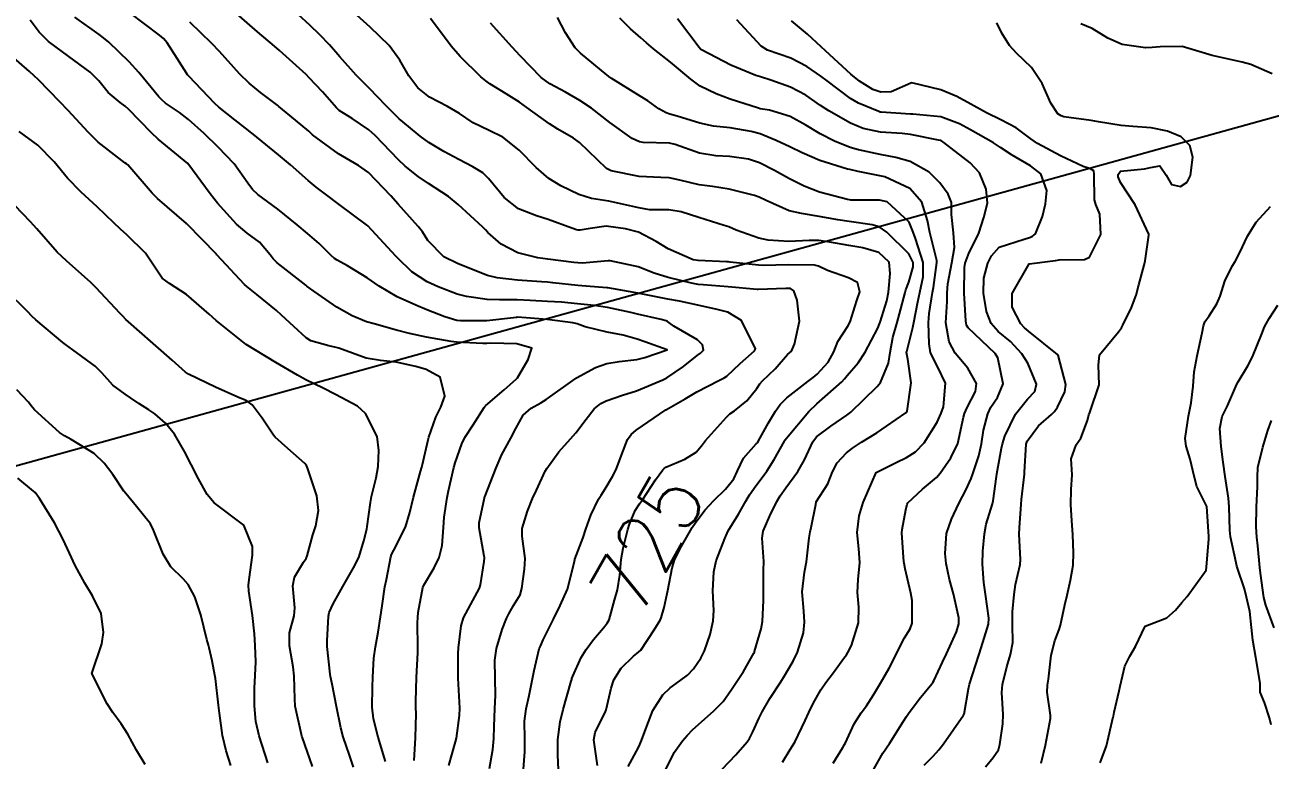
# Model space of a CAD drawing. Header units: metres. Extents: x 298520 to 308411, y 7433745 to 7450750.
# Drawn here: x 304952.9 to 305035.6, y 7438585.7 to 7438634.6 of the extents above; entities that cross this region are included whole.
import ezdxf
from ezdxf.enums import TextEntityAlignment as Align

# ---------------------------------------------------------------- set-up
doc = ezdxf.new("R2010")
doc.units = ezdxf.units.M
doc.header["$LTSCALE"] = 10
doc.linetypes.add('CONTINUO', pattern=[0])
for name, color, linetype in [('Cotas', 45, 'Continuous'), ('Curvas de Nivel 1m', 11, 'Continuous'), ('Curvas de Nivel 5m', 15, 'Continuous'), ('TEXTO', 45, 'Continuous')]:
    doc.layers.add(name, color=color, linetype=linetype)
doc.styles.add('Style-STANDARD', font='STANDARD.shx')

msp = doc.modelspace()

# ---------------------------------------------------------------- linework, layer by layer
at = {"layer": 'Curvas de Nivel 1m', "flags": 128}
for points, elevation in [([(304981.035, 7438585.383), (304981.226, 7438586.082), (304981.485, 7438586.952), (304981.543, 7438587.197), (304981.756, 7438588.697), (304981.774, 7438589.195), (304981.689, 7438590.794), (304981.668, 7438591.196), (304981.667, 7438592.837), (304981.679, 7438593.196), (304981.851, 7438594.671), (304982.012, 7438595.193), (304982.471, 7438596.064), (304983.079, 7438597.183), (304983.152, 7438597.395), (304983.381, 7438598.953), (304983.406, 7438599.18), (304983.406, 7438599.203), (304983.384, 7438599.296), (304983.057, 7438601.183), (304983.064, 7438601.528), (304983.408, 7438603.18), (304983.412, 7438603.201), (304983.434, 7438603.251), (304984.195, 7438605.169), (304984.567, 7438606.063), (304985.155, 7438607.155), (304985.489, 7438607.794), (304985.971, 7438608.672), (304986.521, 7438609.14), (304987.15, 7438609.49), (304987.509, 7438609.724), (304989.428, 7438611.101), (304989.483, 7438611.141), (304989.524, 7438611.167), (304990.78, 7438611.842), (304991.538, 7438612.116), (304992.36, 7438612.253), (304993.543, 7438612.383), (304994.079, 7438612.518), (304995.553, 7438613.014), (304994.059, 7438613.553), (304993.56, 7438613.724), (304992.639, 7438613.992), (304991.564, 7438614.197), (304990.107, 7438614.555), (304989.569, 7438614.748), (304989.285, 7438614.82), (304987.572, 7438615.03), (304986.179, 7438615.144), (304985.573, 7438615.186), (304985.542, 7438615.182), (304985.34, 7438615.153), (304983.571, 7438614.942), (304981.828, 7438614.94), (304981.571, 7438614.976), (304980.782, 7438615.208), (304979.58, 7438615.675), (304978.834, 7438615.981), (304977.592, 7438616.551), (304976.413, 7438617.262), (304975.608, 7438617.803), (304974.303, 7438618.596), (304973.62, 7438618.977), (304973.43, 7438619.102), (304973.213, 7438619.296), (304972.409, 7438620.087), (304971.637, 7438620.758), (304970.961, 7438621.327), (304969.659, 7438622.383), (304968.339, 7438623.36), (304967.989, 7438623.678), (304967.68, 7438624.104), (304966.762, 7438625.379), (304965.709, 7438626.495), (304964.771, 7438627.4), (304963.732, 7438628.342), (304963.123, 7438628.805), (304962.207, 7438629.433), (304961.945, 7438629.637), (304961.747, 7438629.852), (304960.428, 7438631.453), (304959.774, 7438632.181), (304958.428, 7438633.48), (304958.083, 7438633.773), (304957.798, 7438633.987), (304956.178, 7438635.138)], 722), ([(304983.731, 7438585.172), (304983.963, 7438586.437), (304984.039, 7438587.168), (304984.048, 7438587.965), (304984.094, 7438589.168), (304984.134, 7438590.03), (304984.107, 7438591.168), (304984.095, 7438592.374), (304984.204, 7438593.167), (304984.593, 7438594.429), (304984.871, 7438595.157), (304985.02, 7438595.472), (304985.346, 7438596.009), (304985.771, 7438596.731), (304985.895, 7438597.145), (304986.077, 7438598.442), (304986.108, 7438599.143), (304985.91, 7438600.632), (304985.912, 7438601.145), (304986.264, 7438602.298), (304986.609, 7438603.138), (304986.876, 7438603.698), (304987.451, 7438604.95), (304987.548, 7438605.129), (304988.356, 7438606.231), (304989.135, 7438607.105), (304989.487, 7438607.498), (304990.178, 7438608.411), (304990.699, 7438609.088), (304991.138, 7438609.452), (304991.508, 7438609.637), (304992.585, 7438609.996), (304993.515, 7438610.3), (304995.269, 7438611.034), (304995.444, 7438611.111), (304995.525, 7438611.156), (304996.639, 7438611.917), (304997.547, 7438612.643), (304997.762, 7438612.795), (304997.962, 7438613.004), (304997.901, 7438613.349), (304997.56, 7438613.683), (304995.994, 7438614.6), (304995.572, 7438614.899), (304995.487, 7438614.947), (304995.155, 7438615.036), (304993.578, 7438615.398), (304993.144, 7438615.5), (304991.584, 7438615.843), (304990.709, 7438615.966), (304989.588, 7438616.081), (304988.522, 7438616.182), (304987.59, 7438616.241), (304986.44, 7438616.291), (304985.591, 7438616.336), (304984.406, 7438616.353), (304983.591, 7438616.377), (304982.215, 7438616.573), (304981.596, 7438616.726), (304980.334, 7438617.213), (304979.606, 7438617.551), (304978.576, 7438618.199), (304977.622, 7438619.136), (304977.519, 7438619.251), (304975.643, 7438621.27), (304973.665, 7438622.751), (304972.926, 7438623.301), (304972.207, 7438623.84), (304971.682, 7438624.277), (304970.502, 7438625.332), (304969.703, 7438625.997), (304968.02, 7438627.366), (304967.861, 7438627.504), (304967.725, 7438627.609), (304966.798, 7438628.314), (304965.741, 7438629.151), (304965.484, 7438629.393), (304963.761, 7438631.22), (304963.664, 7438631.314), (304963.586, 7438631.413), (304963.285, 7438631.902), (304962.31, 7438633.432), (304962.075, 7438633.715), (304961.798, 7438633.947), (304959.813, 7438635.46)], 723), ([(304990.924, 7438585.376), (304990.688, 7438587.086), (304990.759, 7438587.573), (304991.258, 7438588.572), (304991.436, 7438588.903), (304991.496, 7438589.078), (304991.821, 7438590.531), (304992.005, 7438591.073), (304992.505, 7438591.858), (304993.307, 7438592.651), (304993.544, 7438592.822), (304993.801, 7438593.053), (304994.685, 7438594.398), (304995.088, 7438595.034), (304995.164, 7438595.204), (304995.346, 7438595.891), (304995.564, 7438596.824), (304995.608, 7438597.028), (304995.885, 7438598.518), (304996.033, 7438599.024), (304996.483, 7438599.928), (304997.095, 7438601.013), (304997.212, 7438601.206), (304997.41, 7438601.49), (304998.065, 7438602.359), (304998.667, 7438602.991), (304999.441, 7438603.755), (304999.976, 7438604.446), (305000.239, 7438604.972), (305000.619, 7438605.815), (305001.48, 7438606.765), (305001.571, 7438606.869), (305001.619, 7438606.959), (305002.28, 7438608.167), (305002.754, 7438608.947), (305003.065, 7438609.387), (305003.512, 7438609.838), (305004.902, 7438610.919), (305005.26, 7438611.181), (305005.53, 7438611.403), (305006.249, 7438612.196), (305006.63, 7438612.899), (305006.89, 7438613.566), (305007.57, 7438614.588), (305007.725, 7438614.888), (305008.173, 7438616.302), (305008.361, 7438616.879), (305008.218, 7438617.49), (305007.612, 7438617.804), (305006.215, 7438618.306), (305005.62, 7438618.588), (305005.355, 7438618.648), (305003.62, 7438618.665), (305001.944, 7438618.633), (305001.62, 7438618.647), (304999.752, 7438618.848), (304999.622, 7438618.862), (304999.509, 7438618.869), (304997.622, 7438618.958), (304997.288, 7438619.013), (304995.63, 7438619.729), (304994.823, 7438620.23), (304993.641, 7438620.845), (304992.779, 7438621.069), (304991.645, 7438621.233), (304991.491, 7438621.236), (304990.445, 7438621.092), (304989.762, 7438620.979), (304989.642, 7438620.97), (304989.53, 7438620.99), (304989.211, 7438621.106), (304987.651, 7438621.686), (304986.859, 7438621.934), (304985.662, 7438622.406), (304984.727, 7438623.159), (304983.685, 7438624.405), (304983.296, 7438624.783), (304982.641, 7438625.186), (304981.7, 7438625.678), (304980.713, 7438626.205), (304979.717, 7438626.8), (304979.14, 7438627.229), (304978.357, 7438627.868), (304977.734, 7438628.385), (304976.85, 7438629.259), (304975.754, 7438630.391), (304974.872, 7438631.279), (304973.781, 7438632.499), (304973.095, 7438633.3), (304972.46, 7438633.97), (304971.806, 7438634.604), (304971.009, 7438635.328)], 726), ([(304992.962, 7438585.318), (304993.224, 7438585.8), (304993.666, 7438586.624), (304993.845, 7438587.051), (304994.191, 7438587.985), (304994.604, 7438589.04), (304995.273, 7438590.081), (304995.751, 7438590.552), (304996.4, 7438591.019), (304996.904, 7438591.398), (304997.295, 7438591.818), (304997.794, 7438592.514), (304998.044, 7438592.999), (304998.419, 7438594.088), (304998.62, 7438594.991), (304998.647, 7438595.687), (304998.589, 7438596.992), (304998.646, 7438598.261), (304998.809, 7438598.989), (304999.398, 7438600.474), (304999.545, 7438600.835), (304999.619, 7438600.978), (305000.304, 7438602.087), (305000.774, 7438602.967), (305001.017, 7438603.384), (305001.443, 7438603.968), (305001.876, 7438604.528), (305002.182, 7438604.953), (305002.678, 7438605.734), (305003.346, 7438606.941), (305003.395, 7438607.03), (305003.485, 7438607.154), (305004.977, 7438608.918), (305005.508, 7438609.434), (305007.159, 7438610.894), (305007.336, 7438611.082), (305007.529, 7438611.319), (305008.257, 7438612.165), (305008.728, 7438612.872), (305009.569, 7438614.458), (305009.678, 7438614.753), (305009.713, 7438614.859), (305010.16, 7438616.289), (305010.263, 7438616.853), (305010.381, 7438618.087), (305010.316, 7438618.853), (305009.629, 7438619.504), (305008.565, 7438619.809), (305007.634, 7438619.951), (305006.36, 7438620.178), (305005.637, 7438620.283), (305004.998, 7438620.281), (305003.636, 7438620.227), (305002.277, 7438620.313), (305001.638, 7438620.437), (305000.137, 7438620.975), (304999.646, 7438621.191), (304999.34, 7438621.292), (304997.655, 7438621.817), (304996.479, 7438622.203), (304995.662, 7438622.327), (304994.375, 7438622.337), (304993.664, 7438622.456), (304991.885, 7438622.862), (304991.67, 7438622.899), (304990.526, 7438623.091), (304989.675, 7438623.35), (304988.494, 7438623.931), (304987.686, 7438624.418), (304986.833, 7438625.139), (304985.71, 7438626.308), (304984.629, 7438627.161), (304983.727, 7438627.596), (304982.658, 7438628.112), (304981.738, 7438628.734), (304980.959, 7438629.208), (304979.749, 7438629.83), (304978.967, 7438630.444), (304978.37, 7438631.241), (304977.778, 7438632.283), (304977.061, 7438633.257), (304975.805, 7438634.474), (304974.915, 7438635.279)], 727), ([(304995.413, 7438585.028), (304996.008, 7438586.246), (304996.58, 7438587.017), (304996.888, 7438587.372), (304997.251, 7438587.783), (304998.635, 7438588.989), (304999.27, 7438589.642), (304999.826, 7438590.426), (305000.191, 7438590.971), (305000.619, 7438591.64), (305001.311, 7438592.841), (305001.351, 7438592.921), (305001.369, 7438592.959), (305001.805, 7438594.478), (305001.882, 7438594.955), (305001.951, 7438596.357), (305001.949, 7438596.954), (305001.969, 7438598.362), (305001.972, 7438598.954), (305001.864, 7438600.49), (305001.931, 7438600.955), (305002.381, 7438601.988), (305002.835, 7438602.946), (305003.061, 7438603.319), (305003.442, 7438603.846), (305004.231, 7438604.928), (305004.684, 7438605.703), (305005.231, 7438606.914), (305005.486, 7438607.239), (305006.446, 7438607.948), (305007.501, 7438608.682), (305007.767, 7438608.886), (305009.52, 7438610.579), (305009.727, 7438610.858), (305010.261, 7438612.134), (305010.381, 7438612.852), (305010.568, 7438613.845), (305010.846, 7438614.847), (305011.008, 7438615.419), (305011.381, 7438616.842), (305011.431, 7438617.016), (305011.61, 7438617.517), (305011.92, 7438618.537), (305011.913, 7438618.837), (305011.629, 7438619.413), (305010.158, 7438620.855), (305009.648, 7438621.198), (305009.189, 7438621.328), (305007.653, 7438621.549), (305006.895, 7438621.657), (305005.657, 7438621.879), (305004.492, 7438622.096), (305003.663, 7438622.27), (305002.128, 7438622.955), (305001.675, 7438623.175), (305001.355, 7438623.285), (304999.68, 7438623.703), (304998.562, 7438623.877), (304997.683, 7438624.002), (304996.399, 7438624.31), (304995.687, 7438624.453), (304995.125, 7438624.476), (304993.688, 7438624.537), (304991.84, 7438624.93), (304991.692, 7438624.982), (304991.526, 7438625.082), (304989.719, 7438626.819), (304989.323, 7438627.106), (304988.294, 7438627.687), (304987.732, 7438628.045), (304986.233, 7438629.145), (304985.746, 7438629.488), (304984.859, 7438630.052), (304983.758, 7438630.709), (304983.49, 7438630.904), (304983.174, 7438631.179), (304981.783, 7438632.517), (304981.2, 7438633.206), (304979.811, 7438635.053)], 728), ([(305006.589, 7438585.529), (305007.238, 7438586.581), (305007.353, 7438586.777), (305007.404, 7438586.888), (305007.983, 7438588.155), (305008.448, 7438588.878), (305008.798, 7438589.344), (305009.275, 7438590.069), (305009.744, 7438590.863), (305010.305, 7438591.843), (305010.822, 7438592.845), (305010.978, 7438593.182), (305011.323, 7438593.871), (305011.703, 7438594.463), (305011.853, 7438594.835), (305011.842, 7438596.348), (305011.752, 7438596.836), (305011.379, 7438598.462), (305011.305, 7438598.841), (305011.293, 7438598.932), (305011.157, 7438600.842), (305011.171, 7438601.078), (305011.426, 7438602.371), (305011.51, 7438602.761), (305011.555, 7438602.839), (305012.523, 7438603.748), (305013.45, 7438604.541), (305013.702, 7438604.816), (305014.424, 7438605.85), (305014.87, 7438606.799), (305015.251, 7438608.544), (305015.326, 7438608.793), (305015.507, 7438609.183), (305016.055, 7438610.248), (305016.121, 7438610.784), (305015.538, 7438611.796), (305014.711, 7438612.803), (305014.298, 7438613.547), (305014.084, 7438614.812), (305014.162, 7438616.244), (305014.175, 7438616.811), (305014.207, 7438617.409), (305014.486, 7438618.807), (305014.656, 7438619.828), (305014.589, 7438620.806), (305014.455, 7438622.014), (305014.447, 7438622.808), (305014.238, 7438623.371), (305013.686, 7438624.124), (305012.969, 7438624.827), (305011.703, 7438625.545), (305010.753, 7438625.804), (305009.71, 7438626.018), (305008.267, 7438626.329), (305007.717, 7438626.475), (305006.679, 7438626.9), (305005.728, 7438627.378), (305004.763, 7438627.954), (305003.739, 7438628.536), (305002.361, 7438628.954), (305001.744, 7438629.052), (305001.618, 7438629.087), (304999.75, 7438629.69), (304998.803, 7438630.044), (304997.758, 7438630.564), (304997.126, 7438631.016), (304995.78, 7438632.161), (304994.654, 7438633.047), (304994.179, 7438633.436), (304993.8, 7438633.769), (304993.107, 7438634.362), (304992.406, 7438635.071)], 731), ([(305009.215, 7438584.984), (305009.902, 7438586.191), (305010.325, 7438586.854), (305011.258, 7438588.321), (305011.464, 7438588.635), (305011.609, 7438588.837), (305012.315, 7438589.787), (305013.155, 7438590.821), (305013.212, 7438590.893), (305013.286, 7438591.016), (305013.862, 7438592.254), (305014.123, 7438592.808), (305014.792, 7438594.262), (305014.953, 7438594.796), (305014.944, 7438595.191), (305014.592, 7438596.802), (305014.325, 7438597.758), (305014.101, 7438598.809), (305014.046, 7438599.467), (305014.13, 7438600.809), (305014.453, 7438601.769), (305014.948, 7438602.797), (305015.442, 7438603.742), (305015.762, 7438604.475), (305015.875, 7438604.786), (305016.285, 7438605.968), (305016.451, 7438606.78), (305016.583, 7438607.688), (305016.877, 7438608.776), (305017.074, 7438609.207), (305017.514, 7438609.862), (305017.884, 7438610.765), (305017.549, 7438612.495), (305017.368, 7438612.772), (305015.57, 7438614.495), (305015.452, 7438614.672), (305015.427, 7438614.792), (305015.418, 7438614.95), (305015.3, 7438616.795), (305015.312, 7438618.487), (305015.37, 7438618.794), (305015.63, 7438619.5), (305016.078, 7438620.347), (305016.265, 7438620.784), (305016.611, 7438621.828), (305016.841, 7438622.778), (305016.761, 7438623.7), (305016.313, 7438624.784), (305015.703, 7438625.462), (305013.948, 7438626.817), (305013.807, 7438626.902), (305013.724, 7438626.931), (305013.583, 7438626.963), (305011.728, 7438627.346), (305011.168, 7438627.406), (305009.729, 7438627.498), (305008.585, 7438627.731), (305007.735, 7438628.093), (305006.313, 7438628.904), (305005.747, 7438629.275), (305004.781, 7438629.952), (305003.758, 7438630.495), (305002.442, 7438630.953), (305001.766, 7438631.167), (305001.457, 7438631.274), (304999.778, 7438631.961), (304997.839, 7438632.962), (304997.793, 7438632.988), (304997.771, 7438633.01), (304997.674, 7438633.131), (304996.25, 7438635.026)], 732), ([(305012.651, 7438585.396), (305013.231, 7438586.007), (305013.626, 7438586.426), (305013.927, 7438586.81), (305015.262, 7438588.738), (305015.284, 7438588.769), (305015.289, 7438588.79), (305015.579, 7438590.488), (305015.654, 7438590.786), (305016.06, 7438592.024), (305016.294, 7438592.78), (305016.54, 7438593.558), (305016.918, 7438594.774), (305016.944, 7438595.168), (305016.725, 7438596.776), (305016.608, 7438597.54), (305016.508, 7438598.779), (305016.543, 7438599.627), (305016.644, 7438600.778), (305016.77, 7438601.419), (305017.186, 7438602.772), (305017.232, 7438602.975), (305017.451, 7438604.593), (305017.47, 7438604.753), (305017.474, 7438604.77), (305017.774, 7438606.472), (305017.84, 7438606.765), (305018.011, 7438607.285), (305018.707, 7438608.752), (305019.513, 7438609.75), (305020.007, 7438610.246), (305020.12, 7438610.734), (305019.544, 7438612.126), (305019.139, 7438612.746), (305018.371, 7438613.568), (305017.568, 7438614.231), (305017.09, 7438614.775), (305016.79, 7438615.573), (305016.587, 7438616.78), (305016.6, 7438617.793), (305016.884, 7438618.777), (305017.127, 7438619.275), (305017.634, 7438619.859), (305019.281, 7438620.387), (305019.64, 7438620.486), (305019.825, 7438620.555), (305020.049, 7438620.736), (305020.499, 7438621.893), (305020.717, 7438622.73), (305020.799, 7438623.612), (305020.396, 7438624.733), (305019.701, 7438625.253), (305018.493, 7438625.976), (305017.719, 7438626.476), (305017.255, 7438626.775), (305015.731, 7438627.64), (305014.98, 7438628.046), (305013.74, 7438628.515), (305011.89, 7438628.69), (305011.741, 7438628.695), (305009.784, 7438628.818), (305009.743, 7438628.822), (305009.71, 7438628.828), (305009.629, 7438628.862), (305008.284, 7438629.418), (305007.751, 7438629.724), (305006.185, 7438630.906), (305005.768, 7438631.221), (305004.847, 7438631.854), (305003.785, 7438632.411), (305002.234, 7438632.956), (305001.796, 7438633.218), (305000.184, 7438634.976)], 733), ([(304978.726, 7438585.722), (304978.819, 7438587.226), (304978.866, 7438588.833), (304978.853, 7438589.226), (304978.847, 7438589.649), (304978.889, 7438591.226), (304978.969, 7438592.885), (304978.979, 7438593.225), (304978.964, 7438594.86), (304978.969, 7438595.225), (304979.002, 7438595.561), (304979.303, 7438597.221), (304979.365, 7438597.382), (304980.058, 7438598.531), (304980.389, 7438599.21), (304980.592, 7438600.007), (304980.673, 7438601.207), (304980.727, 7438601.893), (304980.924, 7438603.205), (304981.007, 7438603.635), (304981.368, 7438605.201), (304981.387, 7438605.268), (304981.457, 7438605.497), (304981.899, 7438606.773), (304982.096, 7438607.194), (304982.645, 7438608.035), (304983.394, 7438609.181), (304983.436, 7438609.248), (304983.504, 7438609.316), (304984.718, 7438610.365), (304985.522, 7438611.069), (304985.568, 7438611.104), (304985.605, 7438611.149), (304986.311, 7438612.373), (304986.557, 7438613.14), (304985.556, 7438613.425), (304983.835, 7438613.455), (304983.555, 7438613.437), (304983.306, 7438613.432), (304981.556, 7438613.525), (304981.187, 7438613.573), (304979.559, 7438613.871), (304978.425, 7438614.101), (304977.564, 7438614.334), (304976.08, 7438614.752), (304975.569, 7438614.893), (304974.605, 7438615.28), (304973.582, 7438615.867), (304971.832, 7438617.084), (304971.602, 7438617.257), (304971.519, 7438617.321), (304969.618, 7438618.817), (304969.349, 7438619.073), (304969.153, 7438619.347), (304968.455, 7438620.182), (304967.637, 7438620.782), (304966.913, 7438621.377), (304965.664, 7438622.77), (304965.161, 7438623.395), (304963.693, 7438625.41), (304961.717, 7438627.026), (304961.274, 7438627.444), (304959.739, 7438629.03), (304959.511, 7438629.233), (304959.181, 7438629.468), (304958.398, 7438630.129), (304957.757, 7438630.9), (304957.189, 7438631.496), (304955.778, 7438632.52), (304954.416, 7438633.524), (304953.799, 7438634.147), (304953.207, 7438634.94)], 721), ([(304986, 7438585.142), (304986.092, 7438586.279), (304986.088, 7438587.142), (304986.078, 7438588.319), (304986.174, 7438589.141), (304986.37, 7438590.041), (304986.608, 7438591.137), (304986.719, 7438591.708), (304987.046, 7438593.133), (304987.121, 7438593.326), (304987.319, 7438593.728), (304988.003, 7438595.12), (304988.442, 7438596.018), (304988.921, 7438597.107), (304989.381, 7438598.867), (304989.41, 7438599.073), (304989.42, 7438599.1), (304989.958, 7438600.533), (304990.149, 7438601.093), (304990.487, 7438602.019), (304990.99, 7438603.084), (304991.161, 7438603.358), (304991.44, 7438603.769), (304991.926, 7438604.597), (304992.156, 7438605.073), (304992.516, 7438606.021), (304992.923, 7438607.066), (304993.149, 7438607.401), (304993.489, 7438607.685), (304995.466, 7438609.031), (304995.503, 7438609.053), (304996.761, 7438609.767), (304997.515, 7438610.236), (304998.981, 7438610.988), (304999.35, 7438611.158), (304999.527, 7438611.28), (305000.408, 7438612.103), (305001.362, 7438612.962), (305001.421, 7438613.095), (305000.491, 7438614.971), (304999.581, 7438615.519), (304998.87, 7438615.704), (304997.588, 7438615.989), (304996.366, 7438616.248), (304995.593, 7438616.391), (304993.928, 7438616.725), (304993.599, 7438616.788), (304991.989, 7438617.076), (304991.604, 7438617.146), (304991.535, 7438617.15), (304989.605, 7438617.295), (304987.951, 7438617.469), (304987.607, 7438617.513), (304987.192, 7438617.55), (304985.608, 7438617.649), (304984.24, 7438617.802), (304983.611, 7438617.972), (304982.328, 7438618.48), (304981.618, 7438618.754), (304980.703, 7438619.209), (304979.634, 7438620.298), (304979.28, 7438620.866), (304979.009, 7438621.23), (304977.665, 7438622.698), (304977.17, 7438623.255), (304975.688, 7438624.806), (304975.038, 7438625.277), (304973.705, 7438626.064), (304971.972, 7438627.316), (304971.846, 7438627.44), (304971.725, 7438627.567), (304970.456, 7438628.612), (304969.742, 7438629.204), (304969.665, 7438629.264), (304969.569, 7438629.343), (304968.522, 7438630.13), (304967.757, 7438630.754), (304967.118, 7438631.376), (304965.785, 7438632.86), (304965.27, 7438633.395), (304963.807, 7438634.814)], 724), ([(304999.215, 7438585.144), (305000.119, 7438586.082), (305000.872, 7438586.964), (305001.021, 7438587.186), (305001.25, 7438587.62), (305001.674, 7438588.54), (305001.865, 7438588.954), (305002.379, 7438589.842), (305003.112, 7438590.942), (305003.177, 7438591.049), (305003.287, 7438591.24), (305003.925, 7438592.309), (305004.228, 7438592.926), (305004.615, 7438594.21), (305004.695, 7438594.92), (305004.629, 7438595.636), (305004.53, 7438596.922), (305004.69, 7438598.234), (305004.82, 7438598.918), (305005.005, 7438600.522), (305005.058, 7438600.915), (305005.121, 7438601.2), (305005.43, 7438602.745), (305005.457, 7438602.885), (305005.466, 7438602.91), (305006.228, 7438604.12), (305006.556, 7438604.899), (305006.861, 7438605.497), (305007.472, 7438606.17), (305007.871, 7438606.49), (305008.476, 7438606.875), (305009.489, 7438607.497), (305011.419, 7438608.841), (305011.504, 7438608.944), (305011.774, 7438610.837), (305011.546, 7438612.402), (305011.474, 7438612.841), (305011.481, 7438612.914), (305011.556, 7438613.185), (305011.897, 7438614.509), (305011.956, 7438614.836), (305012.211, 7438616.216), (305012.344, 7438616.833), (305012.577, 7438617.866), (305012.566, 7438618.831), (305012.056, 7438620.418), (305011.909, 7438620.837), (305011.653, 7438621.513), (305010.19, 7438622.855), (305009.674, 7438622.973), (305007.768, 7438622.983), (305007.674, 7438622.992), (305007.543, 7438623.023), (305005.679, 7438623.51), (305004.665, 7438623.907), (305003.687, 7438624.398), (305002.693, 7438624.95), (305001.7, 7438625.465), (305000.968, 7438625.703), (304999.706, 7438625.874), (304998.786, 7438625.915), (304997.709, 7438626.093), (304996.077, 7438626.667), (304995.719, 7438626.755), (304993.963, 7438626.813), (304993.72, 7438626.851), (304993.235, 7438627.065), (304991.733, 7438628.129), (304990.517, 7438629.092), (304989.748, 7438629.61), (304988.789, 7438630.15), (304987.759, 7438630.707), (304987.17, 7438631.136), (304985.784, 7438632.569), (304985.251, 7438633.155), (304983.809, 7438634.739)], 729), ([(305016.708, 7438585.287), (305017.23, 7438585.919), (305017.573, 7438586.432), (305017.681, 7438586.766), (305017.88, 7438588.14), (305017.887, 7438588.764), (305017.81, 7438590.232), (305017.858, 7438590.764), (305018.131, 7438591.931), (305018.373, 7438592.759), (305018.528, 7438593.551), (305018.523, 7438594.758), (305018.515, 7438595.589), (305018.626, 7438596.757), (305018.715, 7438597.411), (305019.025, 7438598.754), (305019.053, 7438599.086), (305018.958, 7438600.754), (305018.976, 7438601.188), (305019.092, 7438602.753), (305019.115, 7438603.074), (305019.312, 7438604.751), (305019.319, 7438604.887), (305019.427, 7438606.741), (305019.485, 7438606.939), (305020.25, 7438607.978), (305021.111, 7438608.724), (305021.315, 7438608.912), (305021.508, 7438609.202), (305022.004, 7438610.229), (305022.052, 7438610.715), (305021.552, 7438612.662), (305021.502, 7438612.721), (305019.568, 7438614.272), (305019.309, 7438614.483), (305019.06, 7438614.748), (305018.494, 7438615.851), (305018.491, 7438616.757), (305019.623, 7438618.74), (305021.377, 7438618.971), (305021.626, 7438618.996), (305023.308, 7438619.022), (305023.628, 7438619.185), (305024.378, 7438620.689), (305024.321, 7438622.032), (305024.051, 7438622.694), (305023.974, 7438622.993), (305023.938, 7438624.696), (305023.913, 7438624.915), (305023.696, 7438625.054), (305023.202, 7438625.203), (305021.711, 7438625.918), (305020.184, 7438626.735), (305019.726, 7438627.058), (305018.757, 7438627.779), (305017.738, 7438628.307), (305016.787, 7438628.78), (305015.749, 7438629.365), (305014.823, 7438629.873), (305013.758, 7438630.302), (305011.829, 7438630.772), (305011.762, 7438630.76), (305010.437, 7438630.172), (305009.756, 7438630.149), (305009.224, 7438630.335), (305008.346, 7438630.881), (305007.77, 7438631.354), (305006.079, 7438632.907), (305005.796, 7438633.175), (305004.89, 7438634.01), (305003.813, 7438634.904)], 734), ([(305035.775, 7438631.382), (305034.361, 7438631.994), (305033.786, 7438632.151), (305031.793, 7438632.6), (305029.799, 7438633.19), (305028.33, 7438633.174), (305027.798, 7438633.115), (305027.346, 7438633.106), (305025.799, 7438633.316), (305024.862, 7438633.742), (305023.81, 7438634.386), (305023.057, 7438634.708)], 736), ([(304974.708, 7438585.278), (304974.442, 7438586.064), (304974.016, 7438587.288), (304973.849, 7438587.891), (304973.579, 7438589.295), (304973.285, 7438590.794), (304973.171, 7438591.301), (304973.14, 7438591.456), (304972.947, 7438593.304), (304972.959, 7438593.661), (304973.036, 7438595.303), (304973.074, 7438595.565), (304973.345, 7438596.133), (304973.775, 7438596.875), (304973.998, 7438597.29), (304974.782, 7438598.684), (304975.075, 7438599.275), (304975.393, 7438600.317), (304975.578, 7438601.092), (304975.614, 7438601.268), (304975.824, 7438602.869), (304975.889, 7438603.265), (304976.198, 7438604.509), (304976.33, 7438605.261), (304976.391, 7438606.338), (304976.282, 7438607.262), (304975.498, 7438608.793), (304974.957, 7438609.275), (304973.511, 7438610.057), (304972.676, 7438610.464), (304971.52, 7438611.015), (304970.97, 7438611.326), (304969.535, 7438612.173), (304967.553, 7438613.37), (304965.569, 7438614.961), (304965.097, 7438615.395), (304963.592, 7438616.709), (304962.459, 7438617.427), (304961.968, 7438617.796), (304961.612, 7438618.316), (304960.866, 7438619.448), (304959.635, 7438620.67), (304959.214, 7438621.042), (304958.765, 7438621.473), (304957.659, 7438622.535), (304956.588, 7438623.501), (304955.682, 7438624.436), (304954.792, 7438625.519), (304953.709, 7438626.62), (304952.481, 7438627.549)], 719), ([(304971.964, 7438585.312), (304971.284, 7438587.278), (304971.273, 7438587.32), (304971.244, 7438587.452), (304970.829, 7438589.324), (304970.788, 7438589.807), (304970.759, 7438591.325), (304970.69, 7438591.935), (304970.439, 7438593.329), (304970.444, 7438594.207), (304970.752, 7438595.326), (304970.798, 7438595.868), (304970.67, 7438597.327), (304970.78, 7438597.915), (304971.379, 7438598.907), (304971.545, 7438599.155), (304971.62, 7438599.318), (304972, 7438600.711), (304972.184, 7438601.312), (304972.381, 7438602.347), (304972.258, 7438603.312), (304971.658, 7438605.111), (304971.567, 7438605.319), (304971.455, 7438605.467), (304970.339, 7438606.463), (304969.481, 7438607.213), (304969.374, 7438607.342), (304968.627, 7438608.486), (304967.959, 7438609.363), (304967.705, 7438609.567), (304967.506, 7438609.668), (304967.012, 7438609.871), (304965.514, 7438610.535), (304963.734, 7438611.408), (304963.525, 7438611.543), (304962.636, 7438612.324), (304961.551, 7438613.296), (304961.386, 7438613.442), (304959.569, 7438615.043), (304959.362, 7438615.255), (304959.168, 7438615.466), (304957.598, 7438617.138), (304957.237, 7438617.494), (304955.617, 7438618.93), (304954.994, 7438619.516), (304953.638, 7438621.073), (304953.43, 7438621.322), (304953.226, 7438621.536), (304951.667, 7438623.161)], 718), ([(305024.35, 7438585.559), (305024.759, 7438586.677), (305025.215, 7438588.623), (305025.224, 7438588.671), (305025.266, 7438588.929), (305025.595, 7438590.351), (305025.664, 7438590.666), (305025.984, 7438591.982), (305026.313, 7438592.66), (305026.686, 7438593.29), (305027.333, 7438594.65), (305028.777, 7438595.201), (305029.349, 7438595.718), (305029.761, 7438596.22), (305030.136, 7438596.618), (305031.381, 7438598.366), (305031.416, 7438598.566), (305031.42, 7438598.6), (305031.562, 7438600.438), (305031.563, 7438600.598), (305031.433, 7438602.6), (305030.769, 7438603.933), (305030.586, 7438604.613), (305030.326, 7438605.761), (305030.06, 7438606.621), (305029.999, 7438607.133), (305030.216, 7438608.619), (305030.398, 7438609.503), (305030.518, 7438610.615), (305030.6, 7438611.551), (305030.793, 7438612.611), (305031.124, 7438614.162), (305031.205, 7438614.606), (305031.309, 7438614.872), (305031.583, 7438615.285), (305032.104, 7438616.086), (305032.315, 7438616.593), (305032.62, 7438617.583), (305033.114, 7438618.585), (305033.312, 7438618.898), (305033.632, 7438619.499), (305034.131, 7438620.573), (305034.715, 7438621.507), (305035.673, 7438622.55)], 736), ([(304969.004, 7438585.555), (304968.431, 7438587.352), (304968.207, 7438588.31), (304968.126, 7438589.357), (304968.116, 7438590.521), (304968.16, 7438591.357), (304968.208, 7438592.263), (304968.168, 7438593.357), (304968.106, 7438594.144), (304967.976, 7438595.36), (304967.75, 7438596.972), (304967.724, 7438597.365), (304967.751, 7438597.748), (304967.973, 7438599.361), (304967.977, 7438599.949), (304967.403, 7438601.37), (304965.425, 7438602.849), (304964.962, 7438603.395), (304964.392, 7438604.452), (304963.912, 7438605.405), (304963.466, 7438606.257), (304962.8, 7438607.42), (304962.209, 7438608.148), (304961.496, 7438608.76), (304961.092, 7438609.037), (304960.419, 7438609.451), (304959.873, 7438609.823), (304959.509, 7438610.07), (304958.708, 7438610.665), (304957.977, 7438611.483), (304957.53, 7438611.938), (304956.04, 7438613.011), (304955.551, 7438613.368), (304955.376, 7438613.512), (304953.568, 7438615.024), (304953.306, 7438615.269), (304953.051, 7438615.538), (304951.594, 7438616.992)], 717), ([(305035.716, 7438588.087), (305035.607, 7438588.547), (305035.273, 7438589.58), (305034.985, 7438590.26), (305034.97, 7438590.555), (305034.976, 7438590.866), (305034.698, 7438592.559), (305034.482, 7438593.72), (305034.412, 7438594.564), (305034.284, 7438595.631), (305034.08, 7438596.569), (305033.933, 7438597.136), (305033.454, 7438598.579), (305033.436, 7438598.631), (305033.386, 7438598.851), (305033.017, 7438600.584), (305032.969, 7438601.025), (305032.921, 7438602.585), (305032.874, 7438603.15), (305032.662, 7438604.588), (305032.509, 7438605.548), (305032.38, 7438606.591), (305032.301, 7438607.786), (305032.46, 7438608.59), (305032.808, 7438609.289), (305033.368, 7438610.582), (305033.415, 7438610.691), (305033.527, 7438610.884), (305034.168, 7438611.946), (305034.475, 7438612.566), (305035.09, 7438614.079), (305035.269, 7438614.555), (305035.368, 7438614.761), (305035.581, 7438615.097), (305036.158, 7438615.981)], 737), ([(304966.542, 7438585.377), (304966.241, 7438586.366), (304965.995, 7438587.382), (304965.779, 7438588.864), (304965.734, 7438589.385), (304965.519, 7438591.158), (304965.484, 7438591.388), (304965.302, 7438592.34), (304965.112, 7438593.194), (304965.055, 7438593.393), (304964.951, 7438593.759), (304964.552, 7438595.398), (304964.152, 7438596.601), (304963.714, 7438597.406), (304963.367, 7438597.783), (304962.552, 7438598.6), (304962.039, 7438599.43), (304961.407, 7438601.022), (304961.196, 7438601.442), (304960.279, 7438602.597), (304959.56, 7438603.459), (304959.435, 7438603.632), (304958.702, 7438604.727), (304958.131, 7438605.48), (304957.462, 7438606.117), (304955.927, 7438607.054), (304955.48, 7438607.298), (304955.147, 7438607.513), (304953.498, 7438609.028), (304953.275, 7438609.308), (304953.082, 7438609.536), (304952.32, 7438610.357)], 716), ([(305035.911, 7438594.544), (305035.355, 7438596.045), (305035.22, 7438596.552), (305034.998, 7438598.174), (305034.952, 7438598.556), (305034.823, 7438599.984), (305034.761, 7438600.56), (305034.712, 7438601.262), (305034.744, 7438602.56), (305034.813, 7438603.925), (305034.809, 7438604.56), (305034.833, 7438605.189), (305035.153, 7438606.555), (305035.494, 7438607.666), (305035.731, 7438608.317)], 738)]:
    msp.add_lwpolyline(points, dxfattribs=dict(at, elevation=elevation))
at = {"layer": 'Curvas de Nivel 5m', "flags": 128}
for points, elevation in [([(304988.319, 7438585.113), (304988.276, 7438586.066), (304988.275, 7438587.115), (304988.429, 7438588.287), (304988.628, 7438589.11), (304989.175, 7438590.994), (304989.208, 7438591.101), (304989.223, 7438591.162), (304989.286, 7438591.316), (304989.843, 7438592.557), (304990.16, 7438593.092), (304990.655, 7438593.752), (304991.327, 7438594.529), (304991.573, 7438594.835), (304991.689, 7438595.076), (304992.06, 7438596.365), (304992.259, 7438597.071), (304992.412, 7438598.03), (304992.489, 7438599.069), (304992.622, 7438599.836), (304992.929, 7438601.065), (304993.043, 7438601.429), (304993.422, 7438602.338), (304993.713, 7438602.772), (304993.922, 7438603.053), (304994.782, 7438604.376), (304995.272, 7438605.033), (304995.35, 7438605.136), (304995.456, 7438605.224), (304996.734, 7438605.747), (304997.471, 7438606.216), (304997.841, 7438606.641), (304998.112, 7438607.001), (304999.498, 7438608.536), (304999.724, 7438608.755), (305000.02, 7438608.975), (305000.856, 7438609.62), (305001.518, 7438610.452), (305001.717, 7438610.762), (305001.895, 7438610.956), (305002.735, 7438611.748), (305003.549, 7438612.704), (305003.676, 7438612.814), (305003.811, 7438612.936), (305004.02, 7438613.395), (305004.358, 7438614.928), (305004.201, 7438616.324), (305003.976, 7438616.934), (305003.756, 7438617.089), (305003.605, 7438617.11), (305003.441, 7438617.106), (305001.604, 7438617.028), (305001.535, 7438617.029), (304999.605, 7438617.207), (304997.942, 7438617.34), (304997.607, 7438617.373), (304997.168, 7438617.453), (304995.611, 7438617.822), (304994.693, 7438618.123), (304993.618, 7438618.537), (304991.753, 7438618.947), (304991.622, 7438618.949), (304989.922, 7438618.795), (304989.62, 7438618.798), (304989.343, 7438618.827), (304987.622, 7438619.04), (304986.958, 7438619.137), (304985.626, 7438619.476), (304984.524, 7438620.058), (304983.64, 7438620.831), (304983.471, 7438621.003), (304983.287, 7438621.175), (304981.665, 7438622.694), (304981.02, 7438623.207), (304979.682, 7438624.079), (304978.996, 7438624.54), (304978.134, 7438625.243), (304977.699, 7438625.653), (304976.137, 7438627.266), (304975.727, 7438627.641), (304974.617, 7438628.398), (304973.739, 7438628.944), (304973.558, 7438629.11), (304973.405, 7438629.295), (304972.63, 7438630.185), (304971.761, 7438631.117), (304971.552, 7438631.322), (304969.787, 7438632.926), (304969.294, 7438633.347), (304968.468, 7438634.028), (304967.805, 7438634.601), (304966.926, 7438635.379)], 725), ([(305003.223, 7438585.591), (305003.733, 7438586.435), (305004.033, 7438586.928), (305004.721, 7438588.381), (305004.969, 7438588.914), (305005.269, 7438589.492), (305005.77, 7438590.413), (305006.098, 7438590.902), (305006.615, 7438591.575), (305007.307, 7438592.521), (305007.467, 7438592.732), (305007.571, 7438592.886), (305007.805, 7438593.369), (305008.269, 7438594.876), (305008.304, 7438595.92), (305008.21, 7438596.877), (305008.243, 7438597.748), (305008.358, 7438598.875), (305008.302, 7438599.786), (305008.187, 7438600.878), (305008.315, 7438601.981), (305008.574, 7438602.873), (305009.453, 7438604.86), (305010.775, 7438605.536), (305011.468, 7438605.866), (305012.072, 7438606.236), (305012.648, 7438606.828), (305013.497, 7438608.215), (305013.764, 7438608.816), (305013.915, 7438609.222), (305014.056, 7438610.812), (305013.539, 7438611.875), (305013.06, 7438612.825), (305012.975, 7438613.41), (305012.937, 7438614.826), (305012.977, 7438615.431), (305013.2, 7438616.824), (305013.26, 7438617.17), (305013.492, 7438618.821), (305013.482, 7438618.964), (305013.023, 7438620.826), (305012.868, 7438621.615), (305012.485, 7438622.832), (305011.682, 7438623.744), (305010.02, 7438624.527), (305009.69, 7438624.601), (305009.467, 7438624.64), (305008.258, 7438624.882), (305007.695, 7438625.006), (305007.541, 7438625.045), (305005.704, 7438625.62), (305004.521, 7438626.118), (305003.716, 7438626.51), (305002.792, 7438626.949), (305001.727, 7438627.382), (305001.148, 7438627.547), (304999.731, 7438627.777), (304998.631, 7438627.896), (304997.734, 7438628.084), (304996.213, 7438628.551), (304995.739, 7438628.688), (304995.48, 7438628.774), (304994.996, 7438629.041), (304994.269, 7438629.573), (304993.751, 7438629.897), (304991.829, 7438631.079), (304991.764, 7438631.123), (304991.561, 7438631.287), (304989.788, 7438632.756), (304989.442, 7438633.105), (304988.786, 7438634.099), (304988.268, 7438635.123)], 730), ([(305020.418, 7438585.539), (305020.708, 7438586.728), (305021.051, 7438588.513), (305021.05, 7438588.723), (305020.817, 7438590.265), (305020.849, 7438590.727), (305020.904, 7438591.111), (305021.075, 7438592.724), (305021.323, 7438593.679), (305021.621, 7438594.426), (305021.712, 7438594.716), (305021.994, 7438596.073), (305022.14, 7438596.712), (305022.377, 7438597.706), (305022.545, 7438598.708), (305022.578, 7438599.522), (305022.529, 7438600.709), (305022.464, 7438601.663), (305022.4, 7438602.71), (305022.417, 7438603.736), (305022.476, 7438604.71), (305022.404, 7438605.775), (305022.736, 7438606.707), (305023.05, 7438607.142), (305023.499, 7438608.324), (305023.58, 7438608.699), (305023.651, 7438608.845), (305024.28, 7438610.689), (305024.229, 7438612.004), (305024.29, 7438612.689), (305025.568, 7438614.227), (305025.751, 7438614.488), (305025.853, 7438614.667), (305026.422, 7438615.83), (305026.733, 7438616.659), (305026.916, 7438617.351), (305027.265, 7438618.654), (305027.338, 7438618.941), (305027.586, 7438620.651), (305027.578, 7438620.717), (305026.671, 7438622.66), (305025.688, 7438624.149), (305025.534, 7438624.515), (305025.543, 7438624.672), (305025.695, 7438624.898), (305027.291, 7438625.06), (305027.698, 7438625.137), (305028.307, 7438625.248), (305028.738, 7438624.634), (305029.075, 7438624.018), (305029.685, 7438623.876), (305030.132, 7438624.172), (305030.344, 7438624.613), (305030.494, 7438625.823), (305030.3, 7438626.614), (305029.721, 7438627.189), (305028.809, 7438627.552), (305027.73, 7438627.789), (305026.521, 7438627.872), (305025.732, 7438627.942), (305024.237, 7438628.191), (305023.736, 7438628.271), (305021.933, 7438628.525), (305021.741, 7438628.573), (305021.526, 7438628.722), (305021.061, 7438629.416), (305020.488, 7438630.733), (305019.779, 7438631.805), (305018.787, 7438632.755), (305018.303, 7438633.268), (305017.806, 7438634.068), (305017.478, 7438634.773)], 735), ([(304976.834, 7438585.638), (304976.347, 7438587.259), (304976.035, 7438588.482), (304975.934, 7438589.263), (304975.966, 7438590.58), (304975.994, 7438591.263), (304976.05, 7438592.518), (304976.159, 7438593.262), (304976.338, 7438594.244), (304976.494, 7438595.258), (304976.605, 7438595.996), (304976.785, 7438597.256), (304976.882, 7438597.741), (304977.186, 7438599.252), (304977.232, 7438599.404), (304977.387, 7438599.695), (304978.166, 7438601.239), (304978.452, 7438602.2), (304978.68, 7438603.231), (304979.161, 7438604.935), (304979.238, 7438605.223), (304979.28, 7438605.399), (304979.467, 7438606.176), (304979.659, 7438607.039), (304979.699, 7438607.218), (304980.165, 7438608.545), (304980.512, 7438609.21), (304980.767, 7438609.951), (304980.45, 7438611.211), (304979.53, 7438611.722), (304978.844, 7438611.92), (304977.537, 7438612.2), (304976.488, 7438612.311), (304975.541, 7438612.477), (304973.713, 7438613.126), (304973.551, 7438613.183), (304973.063, 7438613.297), (304971.871, 7438613.63), (304971.558, 7438613.814), (304969.916, 7438615.337), (304969.577, 7438615.636), (304968.262, 7438616.691), (304967.601, 7438617.223), (304967.445, 7438617.372), (304965.622, 7438619.348), (304965.581, 7438619.39), (304963.642, 7438621.368), (304963.62, 7438621.388), (304963.598, 7438621.411), (304961.668, 7438623.082), (304961.305, 7438623.444), (304959.691, 7438625.317), (304959.613, 7438625.382), (304959.493, 7438625.463), (304957.713, 7438626.832), (304957.057, 7438627.497), (304955.737, 7438628.94), (304955.182, 7438629.516), (304953.757, 7438630.974), (304953.47, 7438631.244), (304953.152, 7438631.539), (304951.781, 7438632.737)], 720), ([(304960.857, 7438585.444), (304960.271, 7438586.406), (304959.695, 7438587.455), (304959.25, 7438588.145), (304958.695, 7438588.906), (304958.311, 7438589.474), (304957.293, 7438591.49), (304957.962, 7438593.48), (304958.075, 7438594.233), (304957.929, 7438595.481), (304957.351, 7438596.665), (304956.827, 7438597.495), (304956.203, 7438598.674), (304955.813, 7438599.506), (304955.396, 7438600.41), (304954.821, 7438601.516), (304953.818, 7438603.137), (304953.535, 7438603.529), (304953.434, 7438603.63), (304952.378, 7438604.481)], 715)]:
    msp.add_lwpolyline(points, dxfattribs=dict(at, elevation=elevation))
at = {"layer": 'TEXTO', "linetype": 'CONTINUO'}
msp.add_polyline3d([(305134.751, 7438655.907, 0), (304934.076, 7438600.257, 0)], dxfattribs=at)

# ---------------------------------------------------------------- texts
at = {"layer": 'Cotas', "style": 'Style-STANDARD'}
msp.add_text('725', height=4, rotation=60.62487, dxfattribs=at).set_placement((304994.251, 7438600.2, 725), align=Align.MIDDLE_CENTER)

doc.saveas('drawing.dxf')
